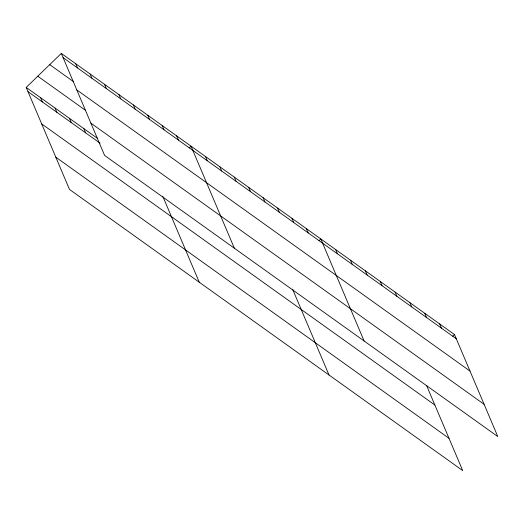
<?xml version="1.0" encoding="UTF-8"?>
<svg xmlns="http://www.w3.org/2000/svg" width="524" height="524" viewBox="0 0 524 524"><rect width="100%" height="100%" fill="white"/><g stroke="black" fill="none" stroke-linecap="round" stroke-linejoin="round"><path stroke-width="0.79" d="M426.601 385.54L462.699 470.585L69.502 189.446L26.2 87.423L61.301 53.415L454.498 334.554L497.8 436.577L104.603 155.438L61.301 53.415M189.315 147.879L191.05 146.196L234.359 248.212M319.07 240.654L320.806 238.97L364.115 340.993M452.756 336.238L454.498 334.554M63.09 57.633L456.286 338.773M49.715 64.635L73.308 81.508M76.792 89.912L469.982 371.051M37.78 76.203L85.622 110.407M90.901 123.16L484.097 404.305M26.2 87.423L97.628 138.493M27.988 91.641L100.077 143.183M41.691 123.913L434.887 405.059M55.806 157.167L449.002 438.306M439.643 323.937L441.431 328.155M424.787 313.313L426.575 317.531M409.932 302.695L411.726 306.913M395.076 292.071L396.871 296.289M380.228 281.454L382.016 285.672M365.372 270.829L367.16 275.048M350.517 260.212L352.305 264.43M335.661 249.588L337.456 253.806M306.389 228.661L308.184 232.879M291.973 218.351L293.767 222.569M277.556 208.041L279.344 212.259M263.14 197.738L264.928 201.956M292.595 289.202L329.013 374.994M248.723 187.428L250.511 191.646M234.307 177.119L236.095 181.337M219.89 166.809L221.678 171.027M205.474 156.499L207.262 160.717M176.634 135.886L178.429 140.105M162.217 125.577L164.012 129.795M147.801 115.267L149.595 119.485M133.384 104.957L135.172 109.175M162.846 196.428L199.258 282.22M118.968 94.648L120.756 98.872M104.551 84.344L106.339 88.563M90.135 74.035L91.923 78.253M75.718 63.725L77.506 67.943M83.866 128.655L85.661 132.873M69.45 118.345L71.244 122.564M55.033 108.042L56.828 112.26M40.617 97.733L42.405 101.951"/></g></svg>
